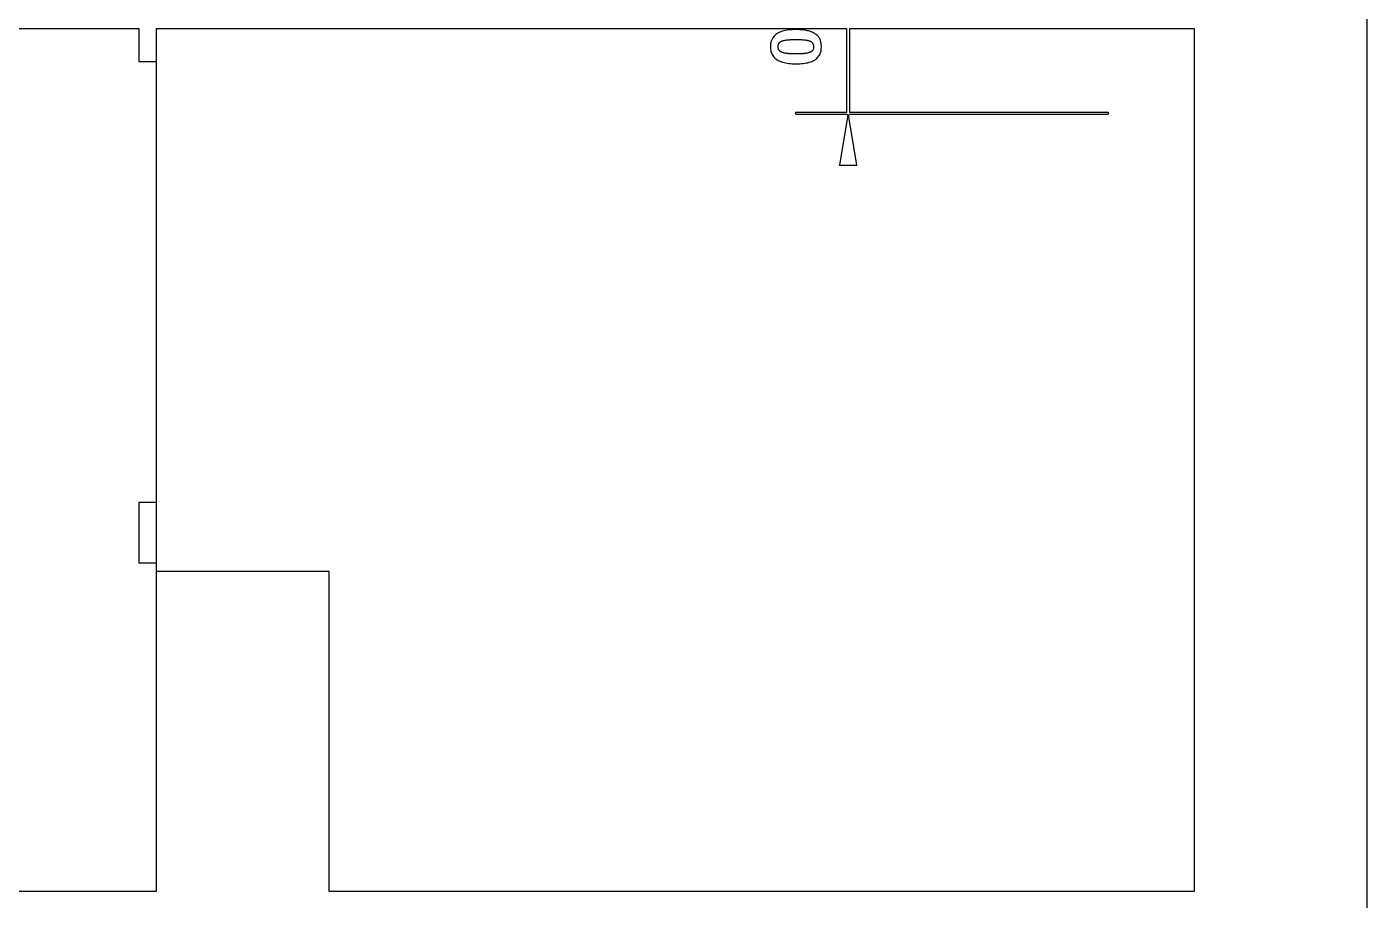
# Model space of a CAD drawing. Header units: metres. Extents: x -140 to 140, y -90 to 90.
# Drawn here: x 62.5 to 140, y -50.5 to 0 of the extents above; entities that cross this region are included whole.
import ezdxf

# ---------------------------------------------------------------- set-up
doc = ezdxf.new("R2010")
doc.units = ezdxf.units.M

msp = doc.modelspace()

# ---------------------------------------------------------------- linework, layer by layer
for p, q in [((140, -90), (140, 90)), ((48.6, -0.09999), (69, -0.09999)), ((69, -0.09999), (69, -1.99998)), ((70.01, -31.5), (70.01, -0.09999)), ((70.01, -0.09999), (109.9, -0.09999)), ((105.579, -0.74741), (105.535, -0.86975)), ((105.64, -0.6367), (105.579, -0.74741)), ((105.719, -0.53766), (105.64, -0.6367)), ((105.815, -0.45027), (105.719, -0.53766)), ((105.928, -0.37453), (105.815, -0.45027)), ((106.059, -0.31044), (105.928, -0.37453)), ((106.207, -0.258), (106.059, -0.31044)), ((106.373, -0.21722), (106.207, -0.258)), ((106.362, -0.77609), (106.397, -0.77022)), ((106.557, -0.18808), (106.373, -0.21722)), ((106.397, -0.77022), (106.434, -0.76483)), ((106.434, -0.76483), (106.473, -0.7599)), ((106.473, -0.7599), (106.514, -0.75545)), ((106.514, -0.75545), (106.557, -0.75145)), ((106.757, -0.17061), (106.557, -0.18808)), ((106.557, -0.75145), (106.602, -0.74792)), ((106.602, -0.74792), (106.65, -0.74487)), ((106.65, -0.74487), (106.699, -0.74229)), ((106.699, -0.74229), (106.75, -0.74019)), ((106.75, -0.74019), (106.803, -0.73854)), ((106.975, -0.16478), (106.757, -0.17061)), ((106.803, -0.73854), (106.859, -0.73737)), ((106.859, -0.73737), (106.916, -0.73666)), ((106.916, -0.73666), (106.975, -0.73643)), ((107.054, -0.16542), (106.975, -0.16478)), ((106.975, -0.73643), (107.035, -0.73665)), ((107.035, -0.73665), (107.093, -0.73732)), ((107.129, -0.16733), (107.054, -0.16542)), ((107.093, -0.73732), (107.149, -0.73843)), ((107.203, -0.17052), (107.129, -0.16733)), ((107.149, -0.73843), (107.203, -0.73999)), ((107.274, -0.17499), (107.203, -0.17052)), ((107.203, -0.73999), (107.254, -0.742)), ((107.254, -0.742), (107.304, -0.74445)), ((107.343, -0.18072), (107.274, -0.17499)), ((107.304, -0.74445), (107.351, -0.74735)), ((107.41, -0.18774), (107.343, -0.18072)), ((107.351, -0.74735), (107.396, -0.75067)), ((107.396, -0.75067), (107.439, -0.75447)), ((107.475, -0.19604), (107.41, -0.18774)), ((107.439, -0.75447), (107.48, -0.7587)), ((107.537, -0.20561), (107.475, -0.19604)), ((107.48, -0.7587), (107.519, -0.76337)), ((107.519, -0.76337), (107.556, -0.76849)), ((107.597, -0.21646), (107.537, -0.20561)), ((107.556, -0.76849), (107.591, -0.77405)), ((107.591, -0.77405), (107.624, -0.78015)), ((107.655, -0.22858), (107.597, -0.21646)), ((107.711, -0.24197), (107.655, -0.22858)), ((107.764, -0.25665), (107.711, -0.24197)), ((107.816, -0.2726), (107.764, -0.25665)), ((107.865, -0.28982), (107.816, -0.2726)), ((107.912, -0.30833), (107.865, -0.28982)), ((107.957, -0.32811), (107.912, -0.30833)), ((108, -0.34917), (107.957, -0.32811)), ((108.041, -0.37149), (108, -0.34917)), ((108.08, -0.3951), (108.041, -0.37149)), ((108.117, -0.41998), (108.08, -0.3951)), ((108.152, -0.44614), (108.117, -0.41998)), ((108.184, -0.47357), (108.152, -0.44614)), ((108.215, -0.50227), (108.184, -0.47357)), ((108.244, -0.53226), (108.215, -0.50227)), ((108.271, -0.56352), (108.244, -0.53226)), ((108.296, -0.59607), (108.271, -0.56352)), ((108.319, -0.63005), (108.296, -0.59607)), ((108.34, -0.6657), (108.319, -0.63005)), ((108.359, -0.70296), (108.34, -0.6657)), ((108.376, -0.74187), (108.359, -0.70296)), ((108.392, -0.78241), (108.376, -0.74187)), ((109.9, -0.09999), (109.9, -4.95)), ((110.1, -4.95), (110.1, -0.09999)), ((110.1, -0.09999), (130, -0.09999)), ((130, -0.09999), (130, -50)), ((105.509, -1.00375), (105.501, -1.14941)), ((105.501, -1.14941), (105.503, -1.22462)), ((105.503, -1.22462), (105.509, -1.29688)), ((105.535, -0.86975), (105.509, -1.00375)), ((105.509, -1.29688), (105.52, -1.36618)), ((105.52, -1.36618), (105.536, -1.43254)), ((105.536, -1.43254), (105.556, -1.49594)), ((105.556, -1.49594), (105.58, -1.55641)), ((105.95, -1.15349), (105.951, -1.1286)), ((105.951, -1.17809), (105.95, -1.15349)), ((105.951, -1.1286), (105.952, -1.10464)), ((105.953, -1.20181), (105.951, -1.17809)), ((105.952, -1.10464), (105.955, -1.0816)), ((105.956, -1.22466), (105.953, -1.20181)), ((105.955, -1.0816), (105.959, -1.05949)), ((105.96, -1.24661), (105.956, -1.22466)), ((105.959, -1.05949), (105.964, -1.03831)), ((105.965, -1.2677), (105.96, -1.24661)), ((105.964, -1.03831), (105.971, -1.01807)), ((105.972, -1.2879), (105.965, -1.2677)), ((105.971, -1.01807), (105.978, -0.99873)), ((105.979, -1.30722), (105.972, -1.2879)), ((105.978, -0.99873), (105.986, -0.98033)), ((105.988, -1.32567), (105.979, -1.30722)), ((105.986, -0.98033), (105.996, -0.96286)), ((105.998, -1.34323), (105.988, -1.32567)), ((105.996, -0.96286), (106.007, -0.94632)), ((106.01, -1.35992), (105.998, -1.34323)), ((106.007, -0.94632), (106.019, -0.9307)), ((106.022, -1.37573), (106.01, -1.35992)), ((106.019, -0.9307), (106.032, -0.916)), ((106.036, -1.39066), (106.022, -1.37573)), ((106.032, -0.916), (106.046, -0.90224)), ((106.051, -1.40471), (106.036, -1.39066)), ((106.046, -0.90224), (106.061, -0.88922)), ((106.067, -1.41805), (106.051, -1.40471)), ((106.061, -0.88922), (106.078, -0.87674)), ((106.085, -1.43079), (106.067, -1.41805)), ((106.078, -0.87674), (106.097, -0.86482)), ((106.104, -1.44296), (106.085, -1.43079)), ((106.097, -0.86482), (106.116, -0.85347)), ((106.124, -1.45454), (106.104, -1.44296)), ((106.116, -0.85347), (106.138, -0.84265)), ((106.146, -1.46556), (106.124, -1.45454)), ((106.138, -0.84265), (106.161, -0.8324)), ((106.17, -1.476), (106.146, -1.46556)), ((106.161, -0.8324), (106.185, -0.82269)), ((106.194, -1.48586), (106.17, -1.476)), ((106.185, -0.82269), (106.211, -0.81354)), ((106.221, -1.49513), (106.194, -1.48586)), ((106.211, -0.81354), (106.238, -0.80495)), ((106.248, -1.50385), (106.221, -1.49513)), ((106.238, -0.80495), (106.267, -0.79691)), ((106.277, -1.51196), (106.248, -1.50385)), ((106.267, -0.79691), (106.297, -0.78941)), ((106.308, -1.51952), (106.277, -1.51196)), ((106.297, -0.78941), (106.329, -0.78247)), ((106.34, -1.52649), (106.308, -1.51952)), ((106.329, -0.78247), (106.362, -0.77609)), ((106.373, -1.53287), (106.34, -1.52649)), ((106.408, -1.53874), (106.373, -1.53287)), ((106.445, -1.54414), (106.408, -1.53874)), ((106.484, -1.54907), (106.445, -1.54414)), ((106.525, -1.55354), (106.484, -1.54907)), ((107.52, -1.54488), (107.481, -1.54968)), ((107.557, -1.53961), (107.52, -1.54488)), ((107.592, -1.53389), (107.557, -1.53961)), ((107.625, -1.52766), (107.592, -1.53389)), ((107.624, -0.78015), (107.655, -0.78683)), ((107.657, -1.52089), (107.625, -1.52766)), ((107.655, -0.78683), (107.685, -0.79414)), ((107.687, -1.51357), (107.657, -1.52089)), ((107.685, -0.79414), (107.714, -0.80203)), ((107.715, -1.50568), (107.687, -1.51357)), ((107.714, -0.80203), (107.741, -0.81053)), ((107.743, -1.49725), (107.715, -1.50568)), ((107.741, -0.81053), (107.767, -0.81964)), ((107.768, -1.48825), (107.743, -1.49725)), ((107.767, -0.81964), (107.791, -0.82935)), ((107.793, -1.47871), (107.768, -1.48825)), ((107.791, -0.82935), (107.814, -0.83964)), ((107.815, -1.46861), (107.793, -1.47871)), ((107.814, -0.83964), (107.835, -0.85055)), ((107.837, -1.45796), (107.815, -1.46861)), ((107.835, -0.85055), (107.855, -0.86206)), ((107.856, -1.44675), (107.837, -1.45796)), ((107.855, -0.86206), (107.874, -0.87418)), ((107.875, -1.435), (107.856, -1.44675)), ((107.874, -0.87418), (107.891, -0.88689)), ((107.892, -1.42268), (107.875, -1.435)), ((107.891, -0.88689), (107.906, -0.90021)), ((107.907, -1.40981), (107.892, -1.42268)), ((107.906, -0.90021), (107.921, -0.91432)), ((107.921, -1.39621), (107.907, -1.40981)), ((107.921, -0.91432), (107.934, -0.92943)), ((107.934, -1.3817), (107.921, -1.39621)), ((107.934, -0.92943), (107.946, -0.94554)), ((107.946, -1.36626), (107.934, -1.3817)), ((107.946, -0.94554), (107.957, -0.96266)), ((107.957, -1.34991), (107.946, -1.36626)), ((107.957, -0.96266), (107.966, -0.98077)), ((107.967, -1.33266), (107.957, -1.34991)), ((107.966, -0.98077), (107.975, -0.99988)), ((107.975, -1.31448), (107.967, -1.33266)), ((107.975, -0.99988), (107.982, -1.01999)), ((107.982, -1.29538), (107.975, -1.31448)), ((107.982, -1.01999), (107.989, -1.04109)), ((107.989, -1.27538), (107.982, -1.29538)), ((107.989, -1.04109), (107.994, -1.0632)), ((107.994, -1.25446), (107.989, -1.27538)), ((107.994, -1.0632), (107.998, -1.0863)), ((107.998, -1.23262), (107.994, -1.25446)), ((107.998, -1.0863), (108.001, -1.11041)), ((108.001, -1.20987), (107.998, -1.23262)), ((108.001, -1.11041), (108.002, -1.13551)), ((108.002, -1.1862), (108.001, -1.20987)), ((108.002, -1.13551), (108.003, -1.16162)), ((108.003, -1.16162), (108.002, -1.1862)), ((108.372, -1.5771), (108.396, -1.5166)), ((108.406, -0.82459), (108.392, -0.78241)), ((108.396, -1.5166), (108.416, -1.45287)), ((108.417, -0.86841), (108.406, -0.82459)), ((108.416, -1.45287), (108.431, -1.38593)), ((108.428, -0.91386), (108.417, -0.86841)), ((108.436, -0.96095), (108.428, -0.91386)), ((108.431, -1.38593), (108.442, -1.31573)), ((108.442, -1.00969), (108.436, -0.96095)), ((108.447, -1.06006), (108.442, -1.00969)), ((108.442, -1.31573), (108.448, -1.24234)), ((108.449, -1.11206), (108.447, -1.06006)), ((108.448, -1.24234), (108.45, -1.1657)), ((108.45, -1.1657), (108.449, -1.11206)), ((69, -1.99998), (70, -1.99998)), ((70, -1.99998), (70, -27.5)), ((105.58, -1.55641), (105.609, -1.61392)), ((105.609, -1.61392), (105.642, -1.66847)), ((105.642, -1.66847), (105.68, -1.72009)), ((105.68, -1.72009), (105.722, -1.76875)), ((105.722, -1.76875), (105.769, -1.81447)), ((105.769, -1.81447), (105.82, -1.85722)), ((105.82, -1.85722), (105.875, -1.89705)), ((105.875, -1.89705), (105.935, -1.93391)), ((105.935, -1.93391), (105.998, -1.96782)), ((105.998, -1.96782), (106.066, -1.99879)), ((106.066, -1.99879), (106.139, -2.02681)), ((106.139, -2.02681), (106.215, -2.05188)), ((106.215, -2.05188), (106.295, -2.07399)), ((106.295, -2.07399), (106.38, -2.09317)), ((106.38, -2.09317), (106.469, -2.10939)), ((106.469, -2.10939), (106.562, -2.12267)), ((106.567, -1.55753), (106.525, -1.55354)), ((106.562, -2.12267), (106.659, -2.13298)), ((106.612, -1.56105), (106.567, -1.55753)), ((106.658, -1.5641), (106.612, -1.56105)), ((106.706, -1.5667), (106.658, -1.5641)), ((106.659, -2.13298), (106.76, -2.14035)), ((106.756, -1.5688), (106.706, -1.5667)), ((106.808, -1.57045), (106.756, -1.5688)), ((106.76, -2.14035), (106.866, -2.14478)), ((106.862, -1.57162), (106.808, -1.57045)), ((106.918, -1.57233), (106.862, -1.57162)), ((106.866, -2.14478), (106.975, -2.14626)), ((106.975, -1.57256), (106.918, -1.57233)), ((107.035, -1.57233), (106.975, -1.57256)), ((106.975, -2.14626), (107.087, -2.14485)), ((107.093, -1.57164), (107.035, -1.57233)), ((107.087, -2.14485), (107.194, -2.14067)), ((107.149, -1.5705), (107.093, -1.57164)), ((107.203, -1.56891), (107.149, -1.5705)), ((107.194, -2.14067), (107.297, -2.13368)), ((107.254, -1.56685), (107.203, -1.56891)), ((107.304, -1.56433), (107.254, -1.56685)), ((107.297, -2.13368), (107.395, -2.12392)), ((107.351, -1.56136), (107.304, -1.56433)), ((107.397, -1.55792), (107.351, -1.56136)), ((107.395, -2.12392), (107.489, -2.11134)), ((107.44, -1.55403), (107.397, -1.55792)), ((107.481, -1.54968), (107.44, -1.55403)), ((107.489, -2.11134), (107.578, -2.09598)), ((107.578, -2.09598), (107.663, -2.07784)), ((107.663, -2.07784), (107.744, -2.05688)), ((107.744, -2.05688), (107.821, -2.03314)), ((107.821, -2.03314), (107.893, -2.00662)), ((107.893, -2.00662), (107.96, -1.97729)), ((107.96, -1.97729), (108.023, -1.94518)), ((108.023, -1.94518), (108.082, -1.91028)), ((108.082, -1.91028), (108.137, -1.87236)), ((108.137, -1.87236), (108.187, -1.83121)), ((108.187, -1.83121), (108.233, -1.78683)), ((108.233, -1.78683), (108.274, -1.73924)), ((108.274, -1.73924), (108.311, -1.68842)), ((108.311, -1.68842), (108.344, -1.63437)), ((108.344, -1.63437), (108.372, -1.5771)), ((106.951, -4.99062), (106.95, -4.99373)), ((106.95, -4.99373), (106.95, -4.99686)), ((106.95, -4.99686), (106.95, -5)), ((106.95, -5), (106.95, -5.00313)), ((106.95, -5.00313), (106.95, -5.00626)), ((106.95, -5.00626), (106.951, -5.00937)), ((106.952, -4.98756), (106.951, -4.99062)), ((106.951, -5.00937), (106.952, -5.01242)), ((106.954, -4.98158), (106.952, -4.98454)), ((106.952, -4.98454), (106.952, -4.98756)), ((106.952, -5.01242), (106.952, -5.01544)), ((106.952, -5.01544), (106.954, -5.0184)), ((106.955, -4.9787), (106.954, -4.98158)), ((106.954, -5.0184), (106.955, -5.02129)), ((106.956, -4.97591), (106.955, -4.9787)), ((106.955, -5.02129), (106.956, -5.02408)), ((106.958, -4.97321), (106.956, -4.97591)), ((106.956, -5.02408), (106.958, -5.02678)), ((106.96, -4.9706), (106.958, -4.97321)), ((106.958, -5.02678), (106.96, -5.02939)), ((106.961, -4.96812), (106.96, -4.9706)), ((106.96, -5.02939), (106.961, -5.03186)), ((106.964, -4.96576), (106.961, -4.96812)), ((106.961, -5.03186), (106.964, -5.03423)), ((106.966, -4.96355), (106.964, -4.96576)), ((106.964, -5.03423), (106.966, -5.03644)), ((106.968, -4.96147), (106.966, -4.96355)), ((106.966, -5.03644), (106.968, -5.03851)), ((106.971, -4.95955), (106.968, -4.96147)), ((106.968, -5.03851), (106.971, -5.04044)), ((106.973, -4.95778), (106.971, -4.95955)), ((106.971, -5.04044), (106.973, -5.04221)), ((106.976, -4.95618), (106.973, -4.95778)), ((106.973, -5.04221), (106.976, -5.04381)), ((106.979, -4.95476), (106.976, -4.95618)), ((106.976, -5.04381), (106.979, -5.04523)), ((106.982, -4.95351), (106.979, -4.95476)), ((106.979, -5.04523), (106.982, -5.04648)), ((106.985, -4.95244), (106.982, -4.95351)), ((106.982, -5.04648), (106.985, -5.04755)), ((106.988, -4.95157), (106.985, -4.95244)), ((106.985, -5.04755), (106.988, -5.04842)), ((106.991, -4.95088), (106.988, -4.95157)), ((106.988, -5.04842), (106.991, -5.0491)), ((106.994, -4.95039), (106.991, -4.95088)), ((106.991, -5.0491), (106.994, -5.04959)), ((106.997, -4.95009), (106.994, -4.95039)), ((106.994, -5.04959), (106.997, -5.0499)), ((107, -4.95), (106.997, -4.95009)), ((106.997, -5.0499), (107, -5.04999)), ((109.9, -4.95), (107, -4.95)), ((107, -5.04999), (109.913, -5.04999)), ((109.984, -5.09859), (109.5, -8)), ((109.913, -5.04999), (109.916, -5.05357)), ((109.916, -5.05357), (109.919, -5.05878)), ((109.919, -5.05878), (109.923, -5.06374)), ((109.923, -5.06374), (109.927, -5.06845)), ((109.927, -5.06845), (109.932, -5.07289)), ((109.932, -5.07289), (109.936, -5.07704)), ((109.936, -5.07704), (109.941, -5.08089)), ((109.941, -5.08089), (109.946, -5.08443)), ((109.946, -5.08443), (109.952, -5.08762)), ((109.952, -5.08762), (109.957, -5.09047)), ((109.957, -5.09047), (109.963, -5.09297)), ((109.963, -5.09297), (109.969, -5.09509)), ((109.969, -5.09509), (109.975, -5.09685)), ((109.975, -5.09685), (109.981, -5.09822)), ((109.981, -5.09822), (109.984, -5.09859)), ((110.016, -5.09859), (110.019, -5.09822)), ((110.5, -8), (110.016, -5.09859)), ((110.019, -5.09822), (110.025, -5.09685)), ((110.025, -5.09685), (110.031, -5.09509)), ((110.031, -5.09509), (110.037, -5.09297)), ((110.037, -5.09297), (110.043, -5.09047)), ((110.043, -5.09047), (110.048, -5.08762)), ((110.048, -5.08762), (110.054, -5.08443)), ((110.054, -5.08443), (110.059, -5.08089)), ((110.059, -5.08089), (110.064, -5.07704)), ((110.064, -5.07704), (110.068, -5.07289)), ((110.068, -5.07289), (110.073, -5.06845)), ((110.073, -5.06845), (110.077, -5.06374)), ((110.077, -5.06374), (110.081, -5.05878)), ((110.081, -5.05878), (110.084, -5.05357)), ((110.084, -5.05357), (110.087, -5.04999)), ((110.087, -5.04999), (125, -5.04999)), ((125, -4.95), (110.1, -4.95)), ((125.003, -4.95009), (125, -4.95)), ((125, -5.04999), (125.003, -5.0499)), ((125.006, -4.95039), (125.003, -4.95009)), ((125.003, -5.0499), (125.006, -5.04959)), ((125.009, -4.95088), (125.006, -4.95039)), ((125.006, -5.04959), (125.009, -5.0491)), ((125.012, -4.95157), (125.009, -4.95088)), ((125.009, -5.0491), (125.012, -5.04842)), ((125.015, -4.95244), (125.012, -4.95157)), ((125.012, -5.04842), (125.015, -5.04755)), ((125.018, -4.95351), (125.015, -4.95244)), ((125.015, -5.04755), (125.018, -5.04648)), ((125.021, -4.95476), (125.018, -4.95351)), ((125.018, -5.04648), (125.021, -5.04523)), ((125.024, -4.95618), (125.021, -4.95476)), ((125.021, -5.04523), (125.024, -5.04381)), ((125.027, -4.95778), (125.024, -4.95618)), ((125.024, -5.04381), (125.027, -5.04221)), ((125.029, -4.95955), (125.027, -4.95778)), ((125.027, -5.04221), (125.029, -5.04044)), ((125.032, -4.96147), (125.029, -4.95955)), ((125.029, -5.04044), (125.032, -5.03851)), ((125.034, -4.96355), (125.032, -4.96147)), ((125.032, -5.03851), (125.034, -5.03644)), ((125.036, -4.96576), (125.034, -4.96355)), ((125.034, -5.03644), (125.036, -5.03423)), ((125.039, -4.96812), (125.036, -4.96576)), ((125.036, -5.03423), (125.039, -5.03186)), ((125.04, -4.9706), (125.039, -4.96812)), ((125.039, -5.03186), (125.04, -5.02939)), ((125.042, -4.97321), (125.04, -4.9706)), ((125.04, -5.02939), (125.042, -5.02678)), ((125.044, -4.97591), (125.042, -4.97321)), ((125.042, -5.02678), (125.044, -5.02408)), ((125.045, -4.9787), (125.044, -4.97591)), ((125.044, -5.02408), (125.045, -5.02129)), ((125.046, -4.98158), (125.045, -4.9787)), ((125.045, -5.02129), (125.046, -5.0184)), ((125.048, -4.98454), (125.046, -4.98158)), ((125.046, -5.0184), (125.048, -5.01544)), ((125.048, -4.98756), (125.048, -4.98454)), ((125.049, -4.99062), (125.048, -4.98756)), ((125.048, -5.01242), (125.049, -5.00937)), ((125.048, -5.01544), (125.048, -5.01242)), ((125.05, -4.99373), (125.049, -4.99062)), ((125.049, -5.00937), (125.05, -5.00626)), ((125.05, -4.99686), (125.05, -4.99373)), ((125.05, -5), (125.05, -4.99686)), ((125.05, -5.00313), (125.05, -5)), ((125.05, -5.00626), (125.05, -5.00313)), ((109.5, -8), (110.5, -8)), ((70, -27.5), (69, -27.5)), ((69, -27.5), (69, -31)), ((69, -31), (70, -31)), ((70, -31), (70, -50)), ((80, -31.5), (70.01, -31.5)), ((80, -50), (80, -31.5)), ((70, -50), (40, -50)), ((130, -50), (80, -50))]:
    msp.add_line(p, q)

doc.saveas('drawing.dxf')
